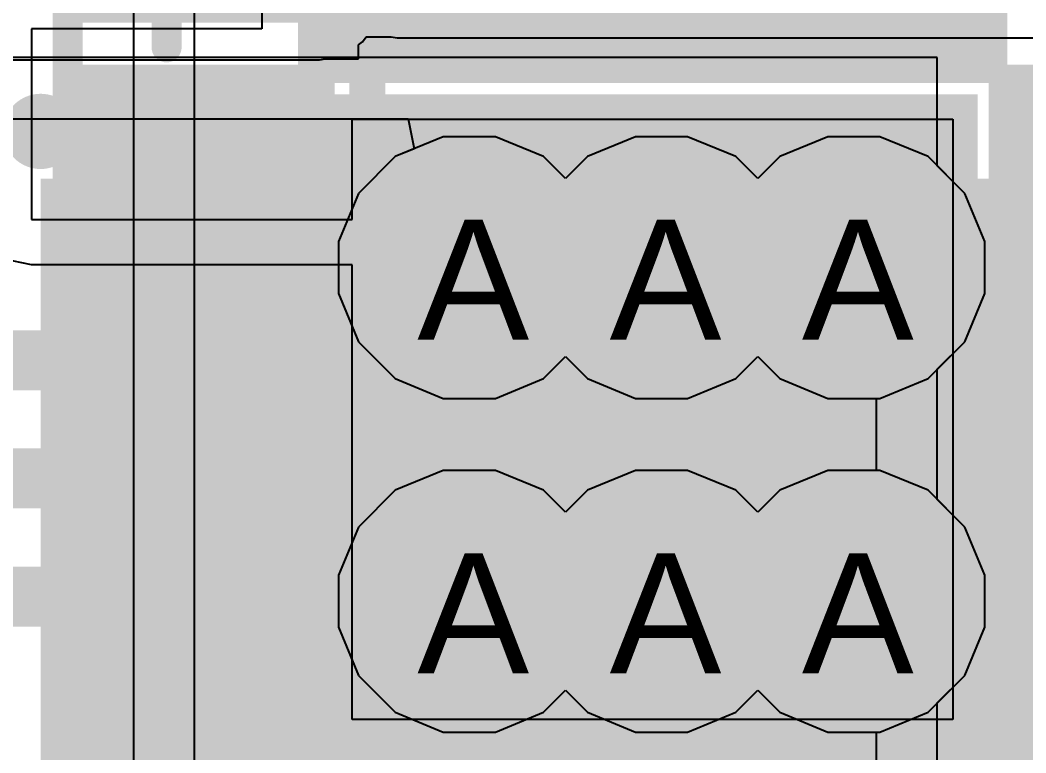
# Model space of a CAD drawing. Header units: inches. Extents: x 0 to 5271, y 0 to 5417.
# Drawn here: x 8.512 to 12.77, y 61.217 to 64.319 of the extents above; entities that cross this region are included whole.
import ezdxf

# ---------------------------------------------------------------- set-up
doc = ezdxf.new("R2010")
doc.units = ezdxf.units.IN
for name, color, linetype in [('Bottom Layer', 5, 'Continuous'), ('Bottom Overlay', 54, 'Continuous'), ('Bottom Paste', 16, 'Continuous'), ('Bottom Solder', 6, 'Continuous'), ('Drill Drawing', 1, 'Continuous'), ('L2_GND1', 16, 'Continuous'), ('L3_SIG1', 76, 'Continuous'), ('L4_PWR', 90, 'Continuous'), ('L5_GND2', 156, 'Continuous'), ('L6_SIG2', 130, 'Continuous'), ('L7_GND3', 216, 'Continuous'), ('Top Layer', 1, 'Continuous'), ('Top Overlay', 2, 'Continuous'), ('Top Paste', 8, 'Continuous'), ('Top Solder', 216, 'Continuous'), ('Via Holes', 16, 'Continuous')]:
    doc.layers.add(name, color=color, linetype=linetype)
doc.styles.add('Arial', font='', dxfattribs={"height": 0.2})
doc.styles.get('Arial').set_extended_font_data('Arial')

# ---------------------------------------------------------------- blocks, each defined once
blk = doc.blocks.new('CP2102N_A02_GQFN24R_141')
at = {"layer": 'Top Layer'}
for points in [[(-1.4, 1.525), (-1.4, 2.375), (-1.1, 2.375), (-1.1, 1.525)], [(-0.9, 1.525), (-0.9, 2.375), (-0.6, 2.375), (-0.6, 1.525)], [(-0.4, 1.525), (-0.4, 2.375), (-0.1, 2.375), (-0.1, 1.525)], [(0.1, 1.525), (0.1, 2.375), (0.4, 2.375), (0.4, 1.525)], [(0.6, 1.525), (0.6, 2.375), (0.9, 2.375), (0.9, 1.525)], [(1.1, 1.525), (1.1, 2.375), (1.4, 2.375), (1.4, 1.525)], [(-2.375, 1.4), (-1.525, 1.4), (-1.525, 1.1), (-2.375, 1.1)], [(1.525, 1.4), (2.375, 1.4), (2.375, 1.1), (1.525, 1.1)], [(-1.275, -1.275), (-1.275, 1.275), (1.275, 1.275), (1.275, -1.275)], [(-2.375, 0.9), (-1.525, 0.9), (-1.525, 0.6), (-2.375, 0.6)], [(1.525, 0.9), (2.375, 0.9), (2.375, 0.6), (1.525, 0.6)], [(-2.375, 0.4), (-1.525, 0.4), (-1.525, 0.1), (-2.375, 0.1)], [(1.525, 0.4), (2.375, 0.4), (2.375, 0.1), (1.525, 0.1)], [(-2.375, -0.1), (-1.525, -0.1), (-1.525, -0.4), (-2.375, -0.4)], [(1.525, -0.1), (2.375, -0.1), (2.375, -0.4), (1.525, -0.4)], [(-2.375, -0.6), (-1.525, -0.6), (-1.525, -0.9), (-2.375, -0.9)], [(1.525, -0.6), (2.375, -0.6), (2.375, -0.9), (1.525, -0.9)], [(-2.375, -1.1), (-1.525, -1.1), (-1.525, -1.4), (-2.375, -1.4)], [(1.525, -1.1), (2.375, -1.1), (2.375, -1.4), (1.525, -1.4)]]:
    blk.add_hatch(color=1, dxfattribs=at).paths.add_polyline_path(points)
at = {"layer": 'Top Paste'}
for points in [[(-1.4, 1.525), (-1.4, 2.375), (-1.1, 2.375), (-1.1, 1.525)], [(-0.9, 1.525), (-0.9, 2.375), (-0.6, 2.375), (-0.6, 1.525)], [(-0.4, 1.525), (-0.4, 2.375), (-0.1, 2.375), (-0.1, 1.525)], [(0.1, 1.525), (0.1, 2.375), (0.4, 2.375), (0.4, 1.525)], [(0.6, 1.525), (0.6, 2.375), (0.9, 2.375), (0.9, 1.525)], [(1.1, 1.525), (1.1, 2.375), (1.4, 2.375), (1.4, 1.525)], [(-2.375, 1.4), (-1.525, 1.4), (-1.525, 1.1), (-2.375, 1.1)], [(1.525, 1.4), (2.375, 1.4), (2.375, 1.1), (1.525, 1.1)], [(-1.275, -1.275), (-1.275, 1.275), (1.275, 1.275), (1.275, -1.275)], [(-2.375, 0.9), (-1.525, 0.9), (-1.525, 0.6), (-2.375, 0.6)], [(1.525, 0.9), (2.375, 0.9), (2.375, 0.6), (1.525, 0.6)], [(-2.375, 0.4), (-1.525, 0.4), (-1.525, 0.1), (-2.375, 0.1)], [(1.525, 0.4), (2.375, 0.4), (2.375, 0.1), (1.525, 0.1)], [(-2.375, -0.1), (-1.525, -0.1), (-1.525, -0.4), (-2.375, -0.4)], [(1.525, -0.1), (2.375, -0.1), (2.375, -0.4), (1.525, -0.4)], [(-2.375, -0.6), (-1.525, -0.6), (-1.525, -0.9), (-2.375, -0.9)], [(1.525, -0.6), (2.375, -0.6), (2.375, -0.9), (1.525, -0.9)], [(-2.375, -1.1), (-1.525, -1.1), (-1.525, -1.4), (-2.375, -1.4)], [(1.525, -1.1), (2.375, -1.1), (2.375, -1.4), (1.525, -1.4)]]:
    blk.add_hatch(color=8, dxfattribs=at).paths.add_polyline_path(points)
at = {"layer": 'Top Solder'}
for points in [[(-1.5016, 1.4234), (-1.5016, 2.4766), (-0.9984, 2.4766), (-0.9984, 1.4234)], [(-1.0016, 1.4234), (-1.0016, 2.4766), (-0.4984, 2.4766), (-0.4984, 1.4234)], [(-0.5016, 1.4234), (-0.5016, 2.4766), (0.0016, 2.4766), (0.0016, 1.4234)], [(-0.0016, 1.4234), (-0.0016, 2.4766), (0.5016, 2.4766), (0.5016, 1.4234)], [(0.4984, 1.4234), (0.4984, 2.4766), (1.0016, 2.4766), (1.0016, 1.4234)], [(0.9984, 1.4234), (0.9984, 2.4766), (1.5016, 2.4766), (1.5016, 1.4234)], [(-2.4766, 1.5016), (-1.4234, 1.5016), (-1.4234, 0.9984), (-2.4766, 0.9984)], [(1.4234, 1.5016), (2.4766, 1.5016), (2.4766, 0.9984), (1.4234, 0.9984)], [(-1.3766, -1.3766), (-1.3766, 1.3766), (1.3766, 1.3766), (1.3766, -1.3766)], [(-2.4766, 1.0016), (-1.4234, 1.0016), (-1.4234, 0.4984), (-2.4766, 0.4984)], [(1.4234, 1.0016), (2.4766, 1.0016), (2.4766, 0.4984), (1.4234, 0.4984)], [(-2.4766, 0.5016), (-1.4234, 0.5016), (-1.4234, -0.0016), (-2.4766, -0.0016)], [(1.4234, 0.5016), (2.4766, 0.5016), (2.4766, -0.0016), (1.4234, -0.0016)], [(-2.4766, 0.0016), (-1.4234, 0.0016), (-1.4234, -0.5016), (-2.4766, -0.5016)], [(1.4234, 0.0016), (2.4766, 0.0016), (2.4766, -0.5016), (1.4234, -0.5016)], [(-2.4766, -0.4984), (-1.4234, -0.4984), (-1.4234, -1.0016), (-2.4766, -1.0016)], [(1.4234, -0.4984), (2.4766, -0.4984), (2.4766, -1.0016), (1.4234, -1.0016)], [(-2.4766, -0.9984), (-1.4234, -0.9984), (-1.4234, -1.5016), (-2.4766, -1.5016)], [(1.4234, -0.9984), (2.4766, -0.9984), (2.4766, -1.5016), (1.4234, -1.5016)]]:
    blk.add_hatch(color=216, dxfattribs=at).paths.add_polyline_path(points)
at = {"layer": 'Top Overlay'}
blk.add_lwpolyline([(-2.0574, 1.5748, 0.127, 0.127, 0), (-2.0574, 2.0574, 0.127, 0.127, 0)], format="xyseb", dxfattribs=at)
for points in [[(-2.0892, 1.5748, 0.0635, 0.0635, 1), (-2.0257, 1.5748, 0.0635, 0.0635, 1)], [(-2.54, 1.2192, 0.217, 0.217, 1), (-2.6416, 1.2192, 0.217, 0.217, 1)], [(-2.6959, 1.2192, 0.1085, 0.1085, 1), (-2.5874, 1.2192, 0.1085, 0.1085, 1)], [(-2.5942, 1.2192, 0.1085, 0.1085, 1), (-2.4857, 1.2192, 0.1085, 0.1085, 1)]]:
    blk.add_lwpolyline(points, format="xyseb", close=True, dxfattribs=at)
blk = doc.blocks.new('R___0603_B_213')
at = {"layer": 'Bottom Layer'}
for points in [[(-1.143, -0.4445), (-1.143, 0.4445), (-0.381, 0.4445), (-0.381, -0.4445)], [(0.381, -0.4445), (0.381, 0.4445), (1.143, 0.4445), (1.143, -0.4445)]]:
    blk.add_hatch(color=5, dxfattribs=at).paths.add_polyline_path(points)
at = {"layer": 'Bottom Paste'}
for points in [[(-1.143, -0.4445), (-1.143, 0.4445), (-0.381, 0.4445), (-0.381, -0.4445)], [(0.381, -0.4445), (0.381, 0.4445), (1.143, 0.4445), (1.143, -0.4445)]]:
    blk.add_hatch(color=16, dxfattribs=at).paths.add_polyline_path(points)
at = {"layer": 'Bottom Solder'}
for points in [[(-1.2446, -0.5461), (-1.2446, 0.5461), (-0.2794, 0.5461), (-0.2794, -0.5461)], [(0.2794, -0.5461), (0.2794, 0.5461), (1.2446, 0.5461), (1.2446, -0.5461)]]:
    blk.add_hatch(color=6, dxfattribs=at).paths.add_polyline_path(points)
at = {"layer": 'Bottom Overlay'}
for points in [[(-1.2192, 0.5334, 0.127, 0.127, 0), (-1.2192, -0.5334, 0.127, 0.127, 0)], [(-1.2192, 0.5334, 0.127, 0.127, 0), (1.2192, 0.5334, 0.127, 0.127, 0)], [(1.2192, 0.5334, 0.127, 0.127, 0), (1.2192, -0.5334, 0.127, 0.127, 0)], [(-1.2192, -0.5334, 0.127, 0.127, 0), (1.2192, -0.5334, 0.127, 0.127, 0)]]:
    blk.add_lwpolyline(points, format="xyseb", dxfattribs=at)
for points in [[(-1.2509, 0.5334, 0.0635, 0.0635, 1), (-1.1874, 0.5334, 0.0635, 0.0635, 1)], [(-1.2509, 0.5334, 0.0635, 0.0635, 1), (-1.1874, 0.5334, 0.0635, 0.0635, 1)], [(1.1875, 0.5334, 0.0635, 0.0635, 1), (1.251, 0.5334, 0.0635, 0.0635, 1)], [(1.1875, 0.5334, 0.0635, 0.0635, 1), (1.251, 0.5334, 0.0635, 0.0635, 1)], [(-1.2509, -0.5334, 0.0635, 0.0635, 1), (-1.1874, -0.5334, 0.0635, 0.0635, 1)], [(-1.2509, -0.5334, 0.0635, 0.0635, 1), (-1.1874, -0.5334, 0.0635, 0.0635, 1)], [(1.1875, -0.5334, 0.0635, 0.0635, 1), (1.251, -0.5334, 0.0635, 0.0635, 1)], [(1.1875, -0.5334, 0.0635, 0.0635, 1), (1.251, -0.5334, 0.0635, 0.0635, 1)]]:
    blk.add_lwpolyline(points, format="xyseb", close=True, dxfattribs=at)
blk = doc.blocks.new('C____B_B_239')
at = {"layer": 'Bottom Layer'}
for points in [[(-0.85, 1.5), (-0.85, -1.5), (-2.55, -1.5), (-2.55, 1.5)], [(2.55, 1.5), (2.55, -1.5), (0.85, -1.5), (0.85, 1.5)]]:
    blk.add_hatch(color=5, dxfattribs=at).paths.add_polyline_path(points)
at = {"layer": 'Bottom Paste'}
for points in [[(-0.85, 1.5), (-0.85, -1.5), (-2.55, -1.5), (-2.55, 1.5)], [(2.55, 1.5), (2.55, -1.5), (0.85, -1.5), (0.85, 1.5)]]:
    blk.add_hatch(color=16, dxfattribs=at).paths.add_polyline_path(points)
at = {"layer": 'Bottom Solder'}
for points in [[(-0.7484, 1.6016), (-0.7484, -1.6016), (-2.6516, -1.6016), (-2.6516, 1.6016)], [(2.6516, 1.6016), (2.6516, -1.6016), (0.7484, -1.6016), (0.7484, 1.6016)]]:
    blk.add_hatch(color=6, dxfattribs=at).paths.add_polyline_path(points)
at = {"layer": 'Bottom Overlay'}
for points in [[(2.0283, 1.6256, 0.1524, 0.1524, 0), (-1.9341, 1.6256, 0.1524, 0.1524, 0)], [(2.0283, -1.6256, 0.1524, 0.1524, 0), (-1.9341, -1.6256, 0.1524, 0.1524, 0)]]:
    blk.add_lwpolyline(points, format="xyseb", dxfattribs=at)
for points in [[(-1.9722, 1.6256, 0.0762, 0.0762, 1), (-1.896, 1.6256, 0.0762, 0.0762, 1)], [(1.9902, 1.6256, 0.0762, 0.0762, 1), (2.0664, 1.6256, 0.0762, 0.0762, 1)], [(-1.9722, -1.6256, 0.0762, 0.0762, 1), (-1.896, -1.6256, 0.0762, 0.0762, 1)], [(1.9902, -1.6256, 0.0762, 0.0762, 1), (2.0664, -1.6256, 0.0762, 0.0762, 1)]]:
    blk.add_lwpolyline(points, format="xyseb", close=True, dxfattribs=at)

msp = doc.modelspace()

# ---------------------------------------------------------------- hatches: boundary and pattern name
at = {"layer": 'Bottom Layer'}
msp.add_hatch(color=5, dxfattribs=at).paths.add_polyline_path([(8.5987, 61.1024), (13.1078, 61.1024), (13.1078, 63.6476), (8.5987, 63.6476)])
h = msp.add_hatch(color=5, dxfattribs=at)
edge = h.paths.add_edge_path()
edge.add_arc((10.414, 63.2714), 0.3, 0, 360)
h = msp.add_hatch(color=5, dxfattribs=at)
edge = h.paths.add_edge_path()
edge.add_arc((11.2281, 63.2714), 0.3, 0, 360)
h = msp.add_hatch(color=5, dxfattribs=at)
edge = h.paths.add_edge_path()
edge.add_arc((12.0422, 63.2714), 0.3, 0, 360)
h = msp.add_hatch(color=5, dxfattribs=at)
edge = h.paths.add_edge_path()
edge.add_arc((10.414, 61.8588), 0.3, 0, 360)
h = msp.add_hatch(color=5, dxfattribs=at)
edge = h.paths.add_edge_path()
edge.add_arc((11.2281, 61.8588), 0.3, 0, 360)
h = msp.add_hatch(color=5, dxfattribs=at)
edge = h.paths.add_edge_path()
edge.add_arc((12.0422, 61.8588), 0.3, 0, 360)
at = {"layer": 'L2_GND1'}
h = msp.add_hatch(color=16, dxfattribs=at)
edge = h.paths.add_edge_path()
edge.add_arc((10.414, 63.2714), 0.3, 0, 360)
h = msp.add_hatch(color=16, dxfattribs=at)
edge = h.paths.add_edge_path()
edge.add_arc((11.2281, 63.2714), 0.3, 0, 360)
h = msp.add_hatch(color=16, dxfattribs=at)
edge = h.paths.add_edge_path()
edge.add_arc((12.0422, 63.2714), 0.3, 0, 360)
h = msp.add_hatch(color=16, dxfattribs=at)
edge = h.paths.add_edge_path()
edge.add_arc((10.414, 61.8588), 0.3, 0, 360)
h = msp.add_hatch(color=16, dxfattribs=at)
edge = h.paths.add_edge_path()
edge.add_arc((11.2281, 61.8588), 0.3, 0, 360)
h = msp.add_hatch(color=16, dxfattribs=at)
edge = h.paths.add_edge_path()
edge.add_arc((12.0422, 61.8588), 0.3, 0, 360)
at = {"layer": 'L3_SIG1'}
h = msp.add_hatch(color=76, dxfattribs=at)
edge = h.paths.add_edge_path()
edge.add_arc((10.414, 63.2714), 0.3, 0, 360)
h = msp.add_hatch(color=76, dxfattribs=at)
edge = h.paths.add_edge_path()
edge.add_arc((11.2281, 63.2714), 0.3, 0, 360)
h = msp.add_hatch(color=76, dxfattribs=at)
edge = h.paths.add_edge_path()
edge.add_arc((12.0422, 63.2714), 0.3, 0, 360)
h = msp.add_hatch(color=76, dxfattribs=at)
edge = h.paths.add_edge_path()
edge.add_arc((10.414, 61.8588), 0.3, 0, 360)
h = msp.add_hatch(color=76, dxfattribs=at)
edge = h.paths.add_edge_path()
edge.add_arc((11.2281, 61.8588), 0.3, 0, 360)
h = msp.add_hatch(color=76, dxfattribs=at)
edge = h.paths.add_edge_path()
edge.add_arc((12.0422, 61.8588), 0.3, 0, 360)
at = {"layer": 'L4_PWR'}
h = msp.add_hatch(color=90, dxfattribs=at)
edge = h.paths.add_edge_path()
edge.add_arc((10.414, 63.2714), 0.3, 0, 360)
h = msp.add_hatch(color=90, dxfattribs=at)
edge = h.paths.add_edge_path()
edge.add_arc((11.2281, 63.2714), 0.3, 0, 360)
h = msp.add_hatch(color=90, dxfattribs=at)
edge = h.paths.add_edge_path()
edge.add_arc((12.0422, 63.2714), 0.3, 0, 360)
h = msp.add_hatch(color=90, dxfattribs=at)
edge = h.paths.add_edge_path()
edge.add_arc((10.414, 61.8588), 0.3, 0, 360)
h = msp.add_hatch(color=90, dxfattribs=at)
edge = h.paths.add_edge_path()
edge.add_arc((11.2281, 61.8588), 0.3, 0, 360)
h = msp.add_hatch(color=90, dxfattribs=at)
edge = h.paths.add_edge_path()
edge.add_arc((12.0422, 61.8588), 0.3, 0, 360)
at = {"layer": 'L5_GND2'}
h = msp.add_hatch(color=156, dxfattribs=at)
edge = h.paths.add_edge_path()
edge.add_arc((10.414, 63.2714), 0.3, 0, 360)
h = msp.add_hatch(color=156, dxfattribs=at)
edge = h.paths.add_edge_path()
edge.add_arc((11.2281, 63.2714), 0.3, 0, 360)
h = msp.add_hatch(color=156, dxfattribs=at)
edge = h.paths.add_edge_path()
edge.add_arc((12.0422, 63.2714), 0.3, 0, 360)
h = msp.add_hatch(color=156, dxfattribs=at)
edge = h.paths.add_edge_path()
edge.add_arc((10.414, 61.8588), 0.3, 0, 360)
h = msp.add_hatch(color=156, dxfattribs=at)
edge = h.paths.add_edge_path()
edge.add_arc((11.2281, 61.8588), 0.3, 0, 360)
h = msp.add_hatch(color=156, dxfattribs=at)
edge = h.paths.add_edge_path()
edge.add_arc((12.0422, 61.8588), 0.3, 0, 360)
at = {"layer": 'L6_SIG2'}
h = msp.add_hatch(color=130, dxfattribs=at)
edge = h.paths.add_edge_path()
edge.add_arc((10.414, 63.2714), 0.3, 0, 360)
h = msp.add_hatch(color=130, dxfattribs=at)
edge = h.paths.add_edge_path()
edge.add_arc((11.2281, 63.2714), 0.3, 0, 360)
h = msp.add_hatch(color=130, dxfattribs=at)
edge = h.paths.add_edge_path()
edge.add_arc((12.0422, 63.2714), 0.3, 0, 360)
h = msp.add_hatch(color=130, dxfattribs=at)
edge = h.paths.add_edge_path()
edge.add_arc((10.414, 61.8588), 0.3, 0, 360)
h = msp.add_hatch(color=130, dxfattribs=at)
edge = h.paths.add_edge_path()
edge.add_arc((11.2281, 61.8588), 0.3, 0, 360)
h = msp.add_hatch(color=130, dxfattribs=at)
edge = h.paths.add_edge_path()
edge.add_arc((12.0422, 61.8588), 0.3, 0, 360)
at = {"layer": 'L7_GND3'}
h = msp.add_hatch(color=216, dxfattribs=at)
edge = h.paths.add_edge_path()
edge.add_arc((10.414, 63.2714), 0.3, 0, 360)
h = msp.add_hatch(color=216, dxfattribs=at)
edge = h.paths.add_edge_path()
edge.add_arc((11.2281, 63.2714), 0.3, 0, 360)
h = msp.add_hatch(color=216, dxfattribs=at)
edge = h.paths.add_edge_path()
edge.add_arc((12.0422, 63.2714), 0.3, 0, 360)
h = msp.add_hatch(color=216, dxfattribs=at)
edge = h.paths.add_edge_path()
edge.add_arc((10.414, 61.8588), 0.3, 0, 360)
h = msp.add_hatch(color=216, dxfattribs=at)
edge = h.paths.add_edge_path()
edge.add_arc((11.2281, 61.8588), 0.3, 0, 360)
h = msp.add_hatch(color=216, dxfattribs=at)
edge = h.paths.add_edge_path()
edge.add_arc((12.0422, 61.8588), 0.3, 0, 360)
at = {"layer": 'Top Layer'}
h = msp.add_hatch(color=1, dxfattribs=at)
edge = h.paths.add_edge_path()
edge.add_arc((10.414, 63.2714), 0.3, 0, 360)
h = msp.add_hatch(color=1, dxfattribs=at)
edge = h.paths.add_edge_path()
edge.add_arc((11.2281, 63.2714), 0.3, 0, 360)
h = msp.add_hatch(color=1, dxfattribs=at)
edge = h.paths.add_edge_path()
edge.add_arc((12.0422, 63.2714), 0.3, 0, 360)
h = msp.add_hatch(color=1, dxfattribs=at)
edge = h.paths.add_edge_path()
edge.add_arc((10.414, 61.8588), 0.3, 0, 360)
h = msp.add_hatch(color=1, dxfattribs=at)
edge = h.paths.add_edge_path()
edge.add_arc((11.2281, 61.8588), 0.3, 0, 360)
h = msp.add_hatch(color=1, dxfattribs=at)
edge = h.paths.add_edge_path()
edge.add_arc((12.0422, 61.8588), 0.3, 0, 360)
at = {"layer": 'Via Holes'}
h = msp.add_hatch(color=7, dxfattribs=at)
edge = h.paths.add_edge_path()
edge.add_arc((10.414, 63.2714), 0.15, 0, 360)
h = msp.add_hatch(color=7, dxfattribs=at)
edge = h.paths.add_edge_path()
edge.add_arc((11.2281, 63.2714), 0.15, 0, 360)
h = msp.add_hatch(color=7, dxfattribs=at)
edge = h.paths.add_edge_path()
edge.add_arc((12.0422, 63.2714), 0.15, 0, 360)
h = msp.add_hatch(color=7, dxfattribs=at)
edge = h.paths.add_edge_path()
edge.add_arc((10.414, 61.8588), 0.15, 0, 360)
h = msp.add_hatch(color=7, dxfattribs=at)
edge = h.paths.add_edge_path()
edge.add_arc((11.2281, 61.8588), 0.15, 0, 360)
h = msp.add_hatch(color=7, dxfattribs=at)
edge = h.paths.add_edge_path()
edge.add_arc((12.0422, 61.8588), 0.15, 0, 360)

# ---------------------------------------------------------------- linework, layer by layer
at = {"layer": 'Bottom Layer'}
for p, q in [((9.9449, 64.2149), (9.9621, 64.2265)), ((9.9621, 64.2265), (9.9768, 64.2484)), ((9.9768, 64.2484), (10.0829, 64.2484)), ((10.0829, 64.2484), (10.1078, 64.2434)), ((10.1078, 64.2434), (13.1064, 64.2434)), ((9.9449, 64.1556), (9.9449, 64.2149)), ((7.6096, 64.1506), (9.779, 64.1506)), ((9.779, 64.1506), (9.804, 64.1556)), ((9.804, 64.1556), (9.9449, 64.1556))]:
    msp.add_line(p, q, dxfattribs=at)
for points in [[(9.0432, 63.2666, 0.508, 0.508, 0), (9.2464, 63.2666, 0.508, 0.508, 0)], [(9.2464, 63.2666, 0.508, 0.508, 0), (10.587, 63.2666, 0.508, 0.508, 0)], [(10.587, 63.2666, 0.508, 0.508, 0), (10.5918, 63.2714, 0.508, 0.508, 0)]]:
    msp.add_lwpolyline(points, format="xyseb", dxfattribs=at)
for points in [[(8.9162, 63.2666, 0.254, 0.254, 1), (9.1702, 63.2666, 0.254, 0.254, 1)], [(9.1194, 63.2666, 0.254, 0.254, 1), (9.3734, 63.2666, 0.254, 0.254, 1)], [(9.1194, 63.2666, 0.254, 0.254, 1), (9.3734, 63.2666, 0.254, 0.254, 1)], [(10.46, 63.2666, 0.254, 0.254, 1), (10.714, 63.2666, 0.254, 0.254, 1)], [(10.46, 63.2666, 0.254, 0.254, 1), (10.714, 63.2666, 0.254, 0.254, 1)], [(10.4648, 63.2714, 0.254, 0.254, 1), (10.7188, 63.2714, 0.254, 0.254, 1)]]:
    msp.add_lwpolyline(points, format="xyseb", close=True, dxfattribs=at)
at = {"layer": 'L2_GND1'}
for p, q in [((8.9916, 64.8696), (8.9916, 53.5635)), ((9.2506, 61.082), (9.2506, 64.8126))]:
    msp.add_line(p, q, dxfattribs=at)
at = {"layer": 'L3_SIG1'}
for p, q in [((10.3038, 63.8254), (10.1002, 63.7411)), ((10.5242, 63.8254), (10.3038, 63.8254)), ((10.7278, 63.7411), (10.5242, 63.8254)), ((11.1179, 63.8254), (10.9143, 63.7411)), ((11.3383, 63.8254), (11.1179, 63.8254)), ((11.5419, 63.7411), (11.3383, 63.8254)), ((11.932, 63.8254), (11.7284, 63.7411)), ((12.1524, 63.8254), (11.932, 63.8254)), ((12.356, 63.7411), (12.1524, 63.8254)), ((10.1002, 63.7411), (9.9443, 63.5852)), ((10.8211, 63.6478), (10.7278, 63.7411)), ((10.9143, 63.7411), (10.8211, 63.6478)), ((11.6352, 63.6478), (11.5419, 63.7411)), ((11.7284, 63.7411), (11.6352, 63.6478)), ((12.5118, 63.5852), (12.356, 63.7411)), ((9.9443, 63.5852), (9.86, 63.3816)), ((12.5962, 63.3816), (12.5118, 63.5852)), ((9.86, 63.3816), (9.86, 63.1612)), ((12.5962, 63.1612), (12.5962, 63.3816)), ((9.86, 63.1612), (9.9443, 62.9576)), ((12.5118, 62.9576), (12.5962, 63.1612)), ((9.9443, 62.9576), (10.1002, 62.8017)), ((12.356, 62.8017), (12.5118, 62.9576)), ((10.7278, 62.8017), (10.8211, 62.895)), ((10.8211, 62.895), (10.9143, 62.8017)), ((11.5419, 62.8017), (11.6352, 62.895)), ((11.6352, 62.895), (11.7284, 62.8017)), ((10.1002, 62.8017), (10.3038, 62.7174)), ((10.5242, 62.7174), (10.7278, 62.8017)), ((10.9143, 62.8017), (11.1179, 62.7174)), ((11.3383, 62.7174), (11.5419, 62.8017)), ((11.7284, 62.8017), (11.932, 62.7174)), ((12.1524, 62.7174), (12.356, 62.8017)), ((10.3038, 62.7174), (10.5242, 62.7174)), ((11.1179, 62.7174), (11.3383, 62.7174)), ((11.932, 62.7174), (12.1524, 62.7174)), ((10.3038, 62.4128), (10.1002, 62.3284)), ((10.5242, 62.4128), (10.3038, 62.4128)), ((10.7278, 62.3284), (10.5242, 62.4128)), ((11.1179, 62.4128), (10.9143, 62.3284)), ((11.3383, 62.4128), (11.1179, 62.4128)), ((11.5419, 62.3284), (11.3383, 62.4128)), ((11.932, 62.4128), (11.7284, 62.3284)), ((12.1524, 62.4128), (11.932, 62.4128)), ((12.356, 62.3284), (12.1524, 62.4128)), ((10.1002, 62.3284), (9.9443, 62.1726)), ((10.8211, 62.2352), (10.7278, 62.3284)), ((10.9143, 62.3284), (10.8211, 62.2352)), ((11.6352, 62.2352), (11.5419, 62.3284)), ((11.7284, 62.3284), (11.6352, 62.2352)), ((12.5118, 62.1726), (12.356, 62.3284)), ((9.9443, 62.1726), (9.86, 61.969)), ((12.5962, 61.969), (12.5118, 62.1726)), ((9.86, 61.969), (9.86, 61.7486)), ((12.5962, 61.7486), (12.5962, 61.969)), ((9.86, 61.7486), (9.9443, 61.5449)), ((12.5118, 61.5449), (12.5962, 61.7486)), ((9.9443, 61.5449), (10.1002, 61.3891)), ((12.356, 61.3891), (12.5118, 61.5449)), ((10.7278, 61.3891), (10.8211, 61.4823)), ((10.8211, 61.4823), (10.9143, 61.3891)), ((11.5419, 61.3891), (11.6352, 61.4823)), ((11.6352, 61.4823), (11.7284, 61.3891)), ((10.1002, 61.3891), (10.3038, 61.3048)), ((10.5242, 61.3048), (10.7278, 61.3891)), ((10.9143, 61.3891), (11.1179, 61.3048)), ((11.3383, 61.3048), (11.5419, 61.3891)), ((11.7284, 61.3891), (11.932, 61.3048)), ((12.1524, 61.3048), (12.356, 61.3891)), ((10.3038, 61.3048), (10.5242, 61.3048)), ((11.1179, 61.3048), (11.3383, 61.3048)), ((11.932, 61.3048), (12.1524, 61.3048))]:
    msp.add_line(p, q, dxfattribs=at)
at = {"layer": 'L4_PWR'}
for p, q in [((12.3952, 64.1604), (3.2224, 64.1604)), ((12.3952, 63.7019), (12.3952, 64.1604)), ((8.2585, 63.9014), (10.1555, 63.9014)), ((10.1555, 63.9014), (10.1807, 63.7744)), ((10.1807, 63.7744), (10.1002, 63.7411)), ((10.1002, 63.7411), (9.9443, 63.5852)), ((12.5118, 63.5852), (12.3952, 63.7019)), ((9.9443, 63.5852), (9.86, 63.3816)), ((12.5962, 63.3816), (12.5118, 63.5852)), ((9.86, 63.3816), (9.86, 63.1612)), ((12.5962, 63.1612), (12.5962, 63.3816)), ((9.86, 63.1612), (9.9443, 62.9576)), ((12.5118, 62.9576), (12.5962, 63.1612)), ((9.9443, 62.9576), (10.1002, 62.8017)), ((12.3952, 62.8409), (12.5118, 62.9576)), ((10.7278, 62.8017), (10.8211, 62.895)), ((10.8211, 62.895), (10.9143, 62.8017)), ((11.5419, 62.8017), (11.6352, 62.895)), ((11.6352, 62.895), (11.7284, 62.8017)), ((12.3952, 62.2892), (12.3952, 62.8409)), ((10.1002, 62.8017), (10.3038, 62.7174)), ((10.5242, 62.7174), (10.7278, 62.8017)), ((10.9143, 62.8017), (11.1179, 62.7174)), ((11.3383, 62.7174), (11.5419, 62.8017)), ((11.7284, 62.8017), (11.932, 62.7174)), ((10.3038, 62.7174), (10.5242, 62.7174)), ((11.1179, 62.7174), (11.3383, 62.7174)), ((11.932, 62.7174), (12.1362, 62.7174)), ((12.1362, 62.7174), (12.1362, 62.4128)), ((10.3038, 62.4128), (10.1002, 62.3284)), ((10.5242, 62.4128), (10.3038, 62.4128)), ((10.7278, 62.3284), (10.5242, 62.4128)), ((11.1179, 62.4128), (10.9143, 62.3284)), ((11.3383, 62.4128), (11.1179, 62.4128)), ((11.5419, 62.3284), (11.3383, 62.4128)), ((11.932, 62.4128), (11.7284, 62.3284)), ((12.1362, 62.4128), (11.932, 62.4128)), ((10.1002, 62.3284), (9.9443, 62.1726)), ((10.8211, 62.2352), (10.7278, 62.3284)), ((10.9143, 62.3284), (10.8211, 62.2352)), ((11.6352, 62.2352), (11.5419, 62.3284)), ((11.7284, 62.3284), (11.6352, 62.2352)), ((12.5118, 62.1726), (12.3952, 62.2892)), ((9.9443, 62.1726), (9.86, 61.969)), ((12.5962, 61.969), (12.5118, 62.1726)), ((9.86, 61.969), (9.86, 61.7486)), ((12.5962, 61.7486), (12.5962, 61.969)), ((9.86, 61.7486), (9.9443, 61.5449)), ((12.5118, 61.5449), (12.5962, 61.7486)), ((9.9443, 61.5449), (10.1002, 61.3891)), ((12.3952, 61.4283), (12.5118, 61.5449)), ((10.7278, 61.3891), (10.8211, 61.4823)), ((10.8211, 61.4823), (10.9143, 61.3891)), ((11.5419, 61.3891), (11.6352, 61.4823)), ((11.6352, 61.4823), (11.7284, 61.3891)), ((12.3952, 58.1113), (12.3952, 61.4283)), ((10.1002, 61.3891), (10.3038, 61.3048)), ((10.5242, 61.3048), (10.7278, 61.3891)), ((10.9143, 61.3891), (11.1179, 61.3048)), ((11.3383, 61.3048), (11.5419, 61.3891)), ((11.7284, 61.3891), (11.932, 61.3048)), ((10.3038, 61.3048), (10.5242, 61.3048)), ((11.1179, 61.3048), (11.3383, 61.3048)), ((11.932, 61.3048), (12.1362, 61.3048)), ((12.1362, 61.3048), (12.1362, 58.1113))]:
    msp.add_line(p, q, dxfattribs=at)
at = {"layer": 'Top Layer'}
for p, q in [((9.5355, 64.7752), (9.5355, 64.2826)), ((9.5355, 64.2826), (8.5605, 64.2826)), ((8.5605, 64.2826), (8.5605, 63.4746)), ((9.9186, 63.4746), (9.9186, 63.8995)), ((9.9186, 63.8995), (12.4606, 63.8995)), ((12.4606, 63.8995), (12.4606, 63.4746)), ((8.5605, 63.4746), (9.9186, 63.4746)), ((12.4606, 63.4746), (12.4606, 62.4746)), ((8.5606, 63.2826), (8.438, 63.3082)), ((9.9186, 63.2826), (8.5606, 63.2826)), ((8.5606, 63.2826), (8.5606, 63.2826)), ((8.5606, 63.2826), (8.5606, 63.2826)), ((9.9186, 62.4746), (9.9186, 63.2826)), ((9.9186, 61.3576), (9.9186, 62.4746)), ((12.4606, 62.4746), (12.4606, 61.3576)), ((12.4606, 61.3576), (9.9186, 61.3576))]:
    msp.add_line(p, q, dxfattribs=at)
for points in [[(9.2395, 63.3785, 0.3048, 0.3048, 0), (10.4396, 63.3785, 0.3048, 0.3048, 0)], [(8.3182, 62.8786, 0.254, 0.254, 0), (9.2395, 62.8786, 0.254, 0.254, 0)], [(7.963, 62.3785, 0.254, 0.254, 0), (9.2395, 62.3785, 0.254, 0.254, 0)], [(8.3637, 61.8786, 0.254, 0.254, 0), (9.2395, 61.8786, 0.254, 0.254, 0)], [(9.2165, 61.3555, 0.254, 0.254, 0), (9.2395, 61.3785, 0.254, 0.254, 0)], [(9.2131, 60.9723, 0.254, 0.254, 0), (9.2131, 61.3555, 0.254, 0.254, 0)], [(9.2131, 61.3555, 0.254, 0.254, 0), (9.2165, 61.3555, 0.254, 0.254, 0)]]:
    msp.add_lwpolyline(points, format="xyseb", dxfattribs=at)
for points in [[(9.1633, 63.3785, 0.1524, 0.1524, 1), (9.3157, 63.3785, 0.1524, 0.1524, 1)], [(10.3634, 63.3785, 0.1524, 0.1524, 1), (10.5158, 63.3785, 0.1524, 0.1524, 1)], [(9.176, 62.8786, 0.127, 0.127, 1), (9.303, 62.8786, 0.127, 0.127, 1)], [(9.176, 62.3785, 0.127, 0.127, 1), (9.303, 62.3785, 0.127, 0.127, 1)], [(9.176, 61.8786, 0.127, 0.127, 1), (9.303, 61.8786, 0.127, 0.127, 1)], [(9.176, 61.3785, 0.127, 0.127, 1), (9.303, 61.3785, 0.127, 0.127, 1)], [(9.1496, 61.3555, 0.127, 0.127, 1), (9.2766, 61.3555, 0.127, 0.127, 1)], [(9.1496, 61.3555, 0.127, 0.127, 1), (9.2766, 61.3555, 0.127, 0.127, 1)], [(9.153, 61.3555, 0.127, 0.127, 1), (9.28, 61.3555, 0.127, 0.127, 1)], [(9.153, 61.3555, 0.127, 0.127, 1), (9.28, 61.3555, 0.127, 0.127, 1)]]:
    msp.add_lwpolyline(points, format="xyseb", close=True, dxfattribs=at)

# ---------------------------------------------------------------- block references
for name, p, rotation in [('C____B_B_239', (11.6078, 63.6524), 270), ('R___0603_B_213', (9.2464, 64.0286), 90)]:
    msp.add_blockref(name, p, dxfattribs=dict(rotation=rotation))
msp.add_blockref('CP2102N_A02_GQFN24R_141', (11.1896, 62.6286))

# ---------------------------------------------------------------- texts
at = {"layer": 'Drill Drawing', "style": 'Arial'}
for p in [(10.1939, 62.9667), (11.008, 62.9667), (11.8221, 62.9667), (10.1939, 61.554), (11.008, 61.554), (11.8221, 61.554)]:
    msp.add_text('A', height=0.508, dxfattribs=at).set_placement(p)

doc.saveas('drawing.dxf')
